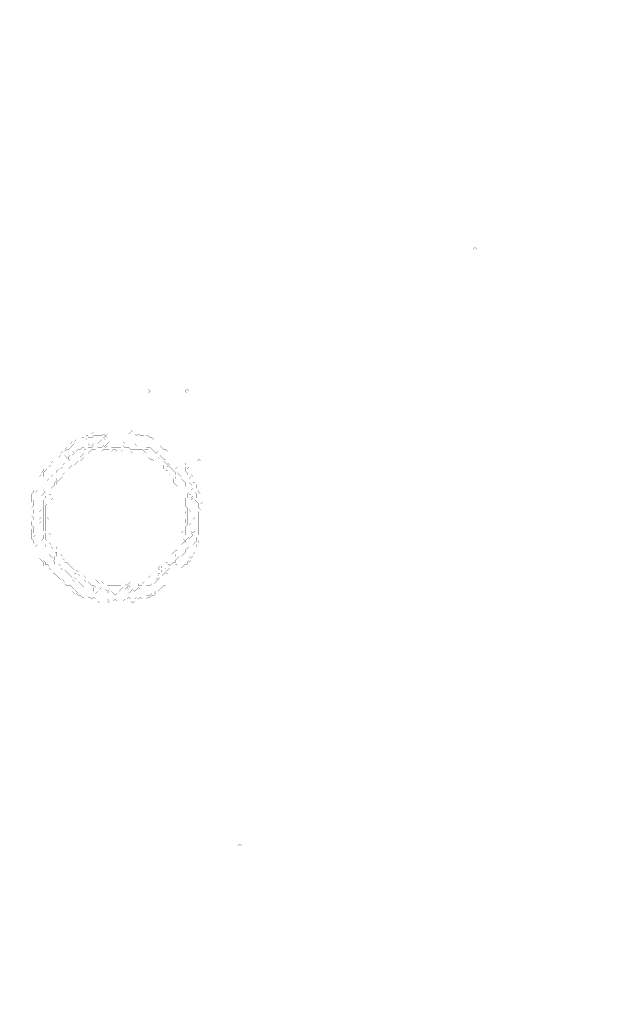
# Model space of a CAD drawing. Header units: metres. Extents: x 0 to 4968, y -4968 to 0.
# Drawn here: x 2003 to 4968, y -4968 to 0 of the extents above; entities that cross this region are included whole.
import ezdxf

# ---------------------------------------------------------------- set-up
doc = ezdxf.new("R2010")
doc.units = ezdxf.units.M
doc.layers.add('conductor', color=1, linetype='Continuous')
doc.layers.add('substrate', color=5, linetype='Continuous')

msp = doc.modelspace()

# ---------------------------------------------------------------- linework, layer by layer
at = {"layer": 'conductor', "const_width": 0.5}
for points in [[(2556.5, -2060.8), (2546.8, -2070.5), (2537.1, -2070.5), (2527.4, -2070.5), (2517.7, -2070.5), (2507.9, -2070.5), (2498.2, -2070.5), (2488.5, -2070.5), (2478.8, -2070.5), (2469.1, -2070.5), (2459.3, -2070.5), (2449.6, -2070.5), (2439.9, -2070.5), (2430.2, -2080.2), (2420.5, -2070.5), (2410.7, -2080.2), (2401, -2080.2), (2391.3, -2080.2), (2381.6, -2080.2), (2371.9, -2080.2), (2362.1, -2090), (2352.4, -2090), (2342.7, -2090), (2333, -2099.7), (2323.2, -2099.7), (2313.5, -2109.4), (2303.8, -2109.4), (2294.1, -2119.1), (2284.4, -2119.1), (2274.6, -2119.1), (2264.9, -2128.8), (2255.2, -2138.6), (2245.5, -2148.3), (2235.8, -2148.3), (2226, -2158), (2216.3, -2158), (2206.6, -2167.7), (2206.6, -2177.4), (2196.9, -2187.2), (2187.2, -2177.4), (2177.4, -2187.2), (2167.7, -2196.9), (2167.7, -2206.6), (2158, -2216.3), (2158, -2226), (2148.3, -2235.8), (2138.6, -2235.8), (2138.6, -2245.5), (2128.8, -2255.2), (2119.1, -2264.9), (2119.1, -2274.6), (2119.1, -2284.4), (2109.4, -2294.1), (2099.7, -2303.8), (2099.7, -2313.5), (2099.7, -2323.2), (2090, -2333), (2090, -2342.7), (2090, -2352.4), (2080.2, -2362.1), (2080.2, -2371.9), (2080.2, -2381.6), (2080.2, -2391.3), (2070.5, -2401), (2070.5, -2410.7), (2070.5, -2420.5), (2070.5, -2430.2), (2060.8, -2439.9), (2070.5, -2449.6), (2070.5, -2459.3), (2070.5, -2469.1), (2060.8, -2478.8), (2070.5, -2488.5), (2070.5, -2498.2), (2060.8, -2507.9), (2060.8, -2517.7), (2060.8, -2527.4), (2070.5, -2537.1), (2070.5, -2546.8), (2070.5, -2556.5), (2070.5, -2566.3), (2080.2, -2576), (2070.5, -2585.7), (2080.2, -2595.4), (2090, -2605.1), (2090, -2614.9), (2090, -2624.6), (2080.2, -2634.3), (2090, -2634.3), (2099.7, -2644), (2099.7, -2653.8), (2109.4, -2663.5), (2109.4, -2673.2), (2119.1, -2682.9), (2128.8, -2692.6), (2119.1, -2702.4), (2128.8, -2712.1), (2128.8, -2721.8), (2138.6, -2721.8), (2148.3, -2731.5), (2148.3, -2741.2), (2158, -2751), (2158, -2760.7), (2167.7, -2770.4), (2177.4, -2770.4), (2187.2, -2780.1), (2196.9, -2789.8), (2206.6, -2799.6), (2216.3, -2799.6), (2226, -2809.3), (2226, -2819), (2235.8, -2828.7), (2245.5, -2828.7), (2255.2, -2828.7), (2264.9, -2838.4), (2274.6, -2848.2), (2284.4, -2857.9), (2294.1, -2867.6), (2303.8, -2867.6), (2313.5, -2867.6), (2323.2, -2867.6), (2333, -2877.3), (2342.7, -2887), (2352.4, -2887), (2362.1, -2896.8), (2371.9, -2887), (2381.6, -2896.8), (2391.3, -2896.8), (2401, -2896.8), (2410.7, -2896.8), (2420.5, -2896.8), (2430.2, -2896.8), (2439.9, -2896.8), (2449.6, -2906.5), (2459.3, -2906.5), (2469.1, -2906.5), (2478.8, -2896.8), (2488.5, -2906.5), (2498.2, -2896.8), (2507.9, -2896.8), (2517.7, -2906.5), (2527.4, -2896.8), (2537.1, -2896.8), (2546.8, -2887), (2556.5, -2896.8), (2566.3, -2896.8), (2576, -2896.8), (2585.7, -2887), (2595.4, -2896.8), (2605.1, -2887), (2614.9, -2896.8), (2624.6, -2887), (2634.3, -2877.3), (2644, -2877.3), (2653.8, -2877.3), (2663.5, -2867.6), (2673.2, -2867.6), (2682.9, -2857.9), (2692.6, -2857.9), (2702.4, -2848.2), (2712.1, -2838.4), (2721.8, -2828.7), (2731.5, -2828.7), (2741.2, -2819), (2751, -2809.3), (2760.7, -2799.6), (2770.4, -2789.8), (2780.1, -2789.8), (2789.8, -2780.1), (2789.8, -2770.4), (2799.6, -2760.7), (2809.3, -2751), (2809.3, -2741.2), (2819, -2731.5), (2828.7, -2721.8), (2838.4, -2721.8), (2838.4, -2712.1), (2848.2, -2702.4), (2848.2, -2692.6), (2857.9, -2682.9), (2857.9, -2673.2), (2857.9, -2663.5), (2857.9, -2653.8), (2867.6, -2644), (2867.6, -2634.3), (2867.6, -2624.6), (2877.3, -2614.9), (2887, -2605.1), (2887, -2595.4), (2887, -2585.7), (2896.8, -2576), (2896.8, -2566.3), (2896.8, -2556.5), (2896.8, -2546.8), (2896.8, -2537.1), (2896.8, -2527.4), (2896.8, -2517.7), (2896.8, -2507.9), (2896.8, -2498.2), (2896.8, -2488.5), (2896.8, -2478.8), (2896.8, -2469.1), (2896.8, -2459.3), (2906.5, -2449.6), (2896.8, -2439.9), (2896.8, -2430.2), (2896.8, -2420.5), (2887, -2410.7), (2877.3, -2401), (2887, -2391.3), (2887, -2381.6), (2887, -2371.9), (2877.3, -2362.1), (2887, -2352.4), (2877.3, -2342.7), (2877.3, -2333), (2867.6, -2333), (2857.9, -2323.2), (2848.2, -2313.5), (2857.9, -2303.8), (2848.2, -2294.1), (2857.9, -2284.4), (2848.2, -2284.4), (2838.4, -2274.6), (2838.4, -2264.9), (2828.7, -2255.2), (2828.7, -2245.5), (2828.7, -2235.8), (2819, -2226), (2809.3, -2216.3), (2799.6, -2206.6), (2789.8, -2196.9), (2780.1, -2187.2), (2770.4, -2177.4), (2760.7, -2167.7), (2751, -2158), (2741.2, -2158), (2731.5, -2148.3), (2721.8, -2148.3), (2712.1, -2138.6), (2702.4, -2128.8), (2692.6, -2128.8), (2682.9, -2128.8), (2673.2, -2119.1), (2663.5, -2109.4), (2653.8, -2099.7), (2644, -2099.7), (2634.3, -2090), (2624.6, -2080.2), (2614.9, -2080.2), (2605.1, -2080.2), (2595.4, -2070.5), (2585.7, -2080.2), (2576, -2070.5), (2566.3, -2070.5)], [(2420.5, -2090), (2430.2, -2080.2), (2439.9, -2090), (2430.2, -2099.7)], [(2498.2, -2099.7), (2507.9, -2090), (2517.7, -2099.7), (2527.4, -2099.7), (2537.1, -2099.7), (2546.8, -2109.4), (2556.5, -2109.4), (2566.3, -2109.4), (2576, -2109.4), (2585.7, -2109.4), (2595.4, -2109.4), (2605.1, -2119.1), (2614.9, -2119.1), (2624.6, -2128.8), (2634.3, -2138.6), (2644, -2138.6), (2653.8, -2138.6), (2663.5, -2148.3), (2673.2, -2158), (2682.9, -2167.7), (2692.6, -2158), (2702.4, -2167.7), (2702.4, -2177.4), (2712.1, -2187.2), (2721.8, -2196.9), (2731.5, -2196.9), (2741.2, -2206.6), (2741.2, -2216.3), (2751, -2226), (2760.7, -2226), (2770.4, -2235.8), (2780.1, -2245.5), (2789.8, -2255.2), (2789.8, -2264.9), (2799.6, -2274.6), (2809.3, -2284.4), (2809.3, -2294.1), (2819, -2303.8), (2828.7, -2313.5), (2828.7, -2323.2), (2828.7, -2333), (2838.4, -2333), (2848.2, -2333), (2857.9, -2323.2), (2867.6, -2333), (2867.6, -2342.7), (2857.9, -2352.4), (2857.9, -2362.1), (2848.2, -2371.9), (2857.9, -2371.9), (2867.6, -2381.6), (2857.9, -2391.3), (2857.9, -2401), (2867.6, -2391.3), (2877.3, -2401), (2877.3, -2410.7), (2877.3, -2420.5), (2867.6, -2430.2), (2867.6, -2439.9), (2867.6, -2449.6), (2867.6, -2459.3), (2867.6, -2469.1), (2867.6, -2478.8), (2877.3, -2488.5), (2867.6, -2498.2), (2867.6, -2507.9), (2867.6, -2517.7), (2867.6, -2527.4), (2867.6, -2537.1), (2867.6, -2546.8), (2857.9, -2556.5), (2857.9, -2566.3), (2867.6, -2576), (2857.9, -2585.7), (2848.2, -2595.4), (2848.2, -2605.1), (2848.2, -2614.9), (2848.2, -2624.6), (2848.2, -2634.3), (2838.4, -2644), (2828.7, -2653.8), (2828.7, -2663.5), (2819, -2673.2), (2809.3, -2682.9), (2809.3, -2692.6), (2799.6, -2702.4), (2799.6, -2712.1), (2789.8, -2721.8), (2780.1, -2721.8), (2770.4, -2731.5), (2760.7, -2741.2), (2760.7, -2751), (2751, -2760.7), (2741.2, -2770.4), (2731.5, -2770.4), (2731.5, -2780.1), (2721.8, -2789.8), (2712.1, -2799.6), (2702.4, -2789.8), (2692.6, -2799.6), (2682.9, -2809.3), (2673.2, -2819), (2663.5, -2819), (2653.8, -2828.7), (2644, -2828.7), (2634.3, -2828.7), (2624.6, -2838.4), (2614.9, -2848.2), (2605.1, -2848.2), (2595.4, -2838.4), (2585.7, -2848.2), (2576, -2857.9), (2566.3, -2848.2), (2556.5, -2857.9), (2546.8, -2867.6), (2537.1, -2867.6), (2527.4, -2867.6), (2517.7, -2867.6), (2507.9, -2867.6), (2498.2, -2867.6), (2488.5, -2867.6), (2478.8, -2877.3), (2469.1, -2867.6), (2459.3, -2857.9), (2449.6, -2857.9), (2439.9, -2867.6), (2430.2, -2867.6), (2420.5, -2857.9), (2410.7, -2857.9), (2401, -2857.9), (2391.3, -2857.9), (2381.6, -2867.6), (2371.9, -2857.9), (2371.9, -2848.2), (2371.9, -2838.4), (2362.1, -2848.2), (2352.4, -2838.4), (2342.7, -2838.4), (2333, -2838.4), (2323.2, -2838.4), (2313.5, -2828.7), (2303.8, -2819), (2294.1, -2809.3), (2284.4, -2809.3), (2274.6, -2809.3), (2264.9, -2799.6), (2255.2, -2799.6), (2245.5, -2789.8), (2235.8, -2780.1), (2226, -2780.1), (2216.3, -2770.4), (2206.6, -2760.7), (2206.6, -2751), (2196.9, -2741.2), (2187.2, -2731.5), (2177.4, -2721.8), (2177.4, -2712.1), (2167.7, -2702.4), (2167.7, -2692.6), (2158, -2682.9), (2148.3, -2673.2), (2148.3, -2663.5), (2138.6, -2653.8), (2138.6, -2644), (2128.8, -2634.3), (2128.8, -2624.6), (2119.1, -2614.9), (2109.4, -2605.1), (2119.1, -2595.4), (2119.1, -2585.7), (2119.1, -2576), (2109.4, -2566.3), (2109.4, -2556.5), (2109.4, -2546.8), (2099.7, -2537.1), (2099.7, -2527.4), (2099.7, -2517.7), (2109.4, -2507.9), (2099.7, -2498.2), (2109.4, -2488.5), (2099.7, -2478.8), (2099.7, -2469.1), (2099.7, -2459.3), (2109.4, -2449.6), (2109.4, -2439.9), (2109.4, -2430.2), (2099.7, -2420.5), (2109.4, -2410.7), (2109.4, -2401), (2109.4, -2391.3), (2109.4, -2381.6), (2119.1, -2371.9), (2128.8, -2362.1), (2119.1, -2352.4), (2128.8, -2342.7), (2138.6, -2333), (2138.6, -2323.2), (2138.6, -2313.5), (2138.6, -2303.8), (2148.3, -2294.1), (2158, -2294.1), (2158, -2284.4), (2167.7, -2274.6), (2167.7, -2264.9), (2167.7, -2255.2), (2177.4, -2245.5), (2187.2, -2235.8), (2196.9, -2226), (2206.6, -2216.3), (2216.3, -2206.6), (2216.3, -2196.9), (2216.3, -2187.2), (2226, -2177.4), (2235.8, -2187.2), (2245.5, -2196.9), (2245.5, -2187.2), (2255.2, -2177.4), (2264.9, -2177.4), (2274.6, -2167.7), (2284.4, -2167.7), (2284.4, -2158), (2294.1, -2148.3), (2303.8, -2148.3), (2313.5, -2138.6), (2323.2, -2138.6), (2333, -2128.8), (2342.7, -2119.1), (2352.4, -2128.8), (2362.1, -2128.8), (2371.9, -2119.1), (2381.6, -2119.1), (2391.3, -2119.1), (2401, -2109.4), (2410.7, -2099.7), (2420.5, -2099.7), (2430.2, -2109.4), (2439.9, -2099.7), (2449.6, -2099.7), (2459.3, -2099.7), (2469.1, -2099.7), (2478.8, -2099.7), (2488.5, -2099.7)], [(2420.5, -2148.3), (2410.7, -2158), (2401, -2158), (2391.3, -2158), (2381.6, -2158), (2371.9, -2167.7), (2362.1, -2167.7), (2352.4, -2177.4), (2342.7, -2177.4), (2333, -2187.2), (2323.2, -2177.4), (2323.2, -2187.2), (2313.5, -2196.9), (2303.8, -2206.6), (2294.1, -2206.6), (2284.4, -2216.3), (2274.6, -2226), (2264.9, -2226), (2255.2, -2235.8), (2245.5, -2245.5), (2235.8, -2245.5), (2226, -2255.2), (2226, -2264.9), (2216.3, -2274.6), (2216.3, -2284.4), (2206.6, -2294.1), (2196.9, -2303.8), (2187.2, -2313.5), (2187.2, -2323.2), (2177.4, -2333), (2167.7, -2342.7), (2167.7, -2352.4), (2167.7, -2362.1), (2167.7, -2371.9), (2167.7, -2381.6), (2167.7, -2391.3), (2158, -2401), (2148.3, -2401), (2148.3, -2410.7), (2148.3, -2420.5), (2148.3, -2430.2), (2148.3, -2439.9), (2138.6, -2449.6), (2138.6, -2459.3), (2138.6, -2469.1), (2148.3, -2478.8), (2138.6, -2488.5), (2148.3, -2498.2), (2148.3, -2507.9), (2148.3, -2517.7), (2148.3, -2527.4), (2148.3, -2537.1), (2148.3, -2546.8), (2148.3, -2556.5), (2148.3, -2566.3), (2158, -2576), (2158, -2585.7), (2158, -2595.4), (2167.7, -2605.1), (2167.7, -2614.9), (2167.7, -2624.6), (2177.4, -2624.6), (2187.2, -2634.3), (2187.2, -2644), (2196.9, -2653.8), (2206.6, -2663.5), (2206.6, -2673.2), (2216.3, -2682.9), (2216.3, -2692.6), (2226, -2702.4), (2226, -2712.1), (2235.8, -2712.1), (2245.5, -2721.8), (2255.2, -2731.5), (2264.9, -2741.2), (2274.6, -2751), (2284.4, -2751), (2294.1, -2760.7), (2294.1, -2770.4), (2303.8, -2780.1), (2313.5, -2780.1), (2323.2, -2780.1), (2333, -2789.8), (2342.7, -2789.8), (2352.4, -2789.8), (2362.1, -2799.6), (2371.9, -2799.6), (2381.6, -2799.6), (2391.3, -2809.3), (2401, -2819), (2410.7, -2809.3), (2420.5, -2819), (2430.2, -2819), (2439.9, -2828.7), (2449.6, -2828.7), (2459.3, -2828.7), (2469.1, -2828.7), (2478.8, -2828.7), (2488.5, -2828.7), (2498.2, -2828.7), (2507.9, -2828.7), (2517.7, -2819), (2527.4, -2819), (2537.1, -2828.7), (2546.8, -2819), (2556.5, -2809.3), (2566.3, -2809.3), (2576, -2809.3), (2585.7, -2809.3), (2595.4, -2799.6), (2605.1, -2789.8), (2614.9, -2789.8), (2624.6, -2789.8), (2634.3, -2789.8), (2644, -2789.8), (2653.8, -2780.1), (2663.5, -2780.1), (2673.2, -2770.4), (2682.9, -2760.7), (2692.6, -2760.7), (2702.4, -2751), (2712.1, -2741.2), (2712.1, -2731.5), (2721.8, -2721.8), (2731.5, -2712.1), (2741.2, -2712.1), (2751, -2702.4), (2751, -2692.6), (2760.7, -2682.9), (2760.7, -2673.2), (2770.4, -2663.5), (2780.1, -2653.8), (2789.8, -2653.8), (2789.8, -2644), (2789.8, -2634.3), (2789.8, -2624.6), (2799.6, -2614.9), (2809.3, -2605.1), (2809.3, -2595.4), (2809.3, -2585.7), (2809.3, -2576), (2809.3, -2566.3), (2819, -2556.5), (2819, -2546.8), (2819, -2537.1), (2819, -2527.4), (2828.7, -2517.7), (2828.7, -2507.9), (2828.7, -2498.2), (2819, -2488.5), (2819, -2478.8), (2828.7, -2469.1), (2828.7, -2459.3), (2819, -2449.6), (2819, -2439.9), (2819, -2430.2), (2809.3, -2420.5), (2809.3, -2410.7), (2809.3, -2401), (2809.3, -2391.3), (2809.3, -2381.6), (2799.6, -2371.9), (2799.6, -2362.1), (2789.8, -2352.4), (2789.8, -2342.7), (2789.8, -2333), (2780.1, -2323.2), (2770.4, -2313.5), (2770.4, -2303.8), (2770.4, -2294.1), (2760.7, -2284.4), (2751, -2274.6), (2741.2, -2264.9), (2741.2, -2255.2), (2731.5, -2255.2), (2721.8, -2245.5), (2721.8, -2235.8), (2721.8, -2226), (2712.1, -2226), (2702.4, -2216.3), (2692.6, -2216.3), (2682.9, -2206.6), (2673.2, -2206.6), (2663.5, -2196.9), (2653.8, -2196.9), (2644, -2187.2), (2644, -2177.4), (2634.3, -2177.4), (2624.6, -2177.4), (2614.9, -2167.7), (2605.1, -2167.7), (2595.4, -2167.7), (2585.7, -2167.7), (2576, -2167.7), (2566.3, -2167.7), (2556.5, -2158), (2546.8, -2158), (2537.1, -2158), (2527.4, -2158), (2517.7, -2148.3), (2507.9, -2158), (2498.2, -2158), (2488.5, -2158), (2478.8, -2148.3), (2469.1, -2148.3), (2459.3, -2158), (2449.6, -2148.3), (2439.9, -2148.3), (2430.2, -2148.3)], [(2255.2, -2167.7), (2264.9, -2158), (2274.6, -2167.7), (2264.9, -2177.4)], [(2702.4, -2167.7), (2712.1, -2158), (2721.8, -2167.7), (2712.1, -2177.4)], [(2770.4, -2235.8), (2780.1, -2226), (2789.8, -2235.8), (2780.1, -2245.5)], [(2857.9, -2556.5), (2867.6, -2546.8), (2877.3, -2556.5), (2867.6, -2566.3)], [(2692.6, -2741.2), (2702.4, -2731.5), (2712.1, -2741.2), (2702.4, -2751)]]:
    msp.add_lwpolyline(points, close=True, dxfattribs=at)
at = {"layer": 'substrate', "const_width": 0.5}
msp.add_lwpolyline([(1992.7, -4967.3), (2002.5, -4967.3), (2012.2, -4967.3), (2021.9, -4967.3), (2031.6, -4967.3), (2041.3, -4967.3), (2051.1, -4967.3), (2060.8, -4967.3), (2070.5, -4967.3), (2080.2, -4967.3), (2090, -4967.3), (2099.7, -4967.3), (2109.4, -4967.3), (2119.1, -4967.3), (2128.8, -4967.3), (2138.6, -4967.3), (2148.3, -4967.3), (2158, -4967.3), (2167.7, -4967.3), (2177.4, -4967.3), (2187.2, -4967.3), (2196.9, -4967.3), (2206.6, -4967.3), (2216.3, -4967.3), (2226, -4967.3), (2235.8, -4967.3), (2245.5, -4967.3), (2255.2, -4967.3), (2264.9, -4967.3), (2274.6, -4967.3), (2284.4, -4967.3), (2294.1, -4967.3), (2303.8, -4967.3), (2313.5, -4967.3), (2323.2, -4967.3), (2333, -4967.3), (2342.7, -4967.3), (2352.4, -4967.3), (2362.1, -4967.3), (2371.9, -4967.3), (2381.6, -4967.3), (2391.3, -4967.3), (2401, -4967.3), (2410.7, -4967.3), (2420.5, -4967.3), (2430.2, -4967.3), (2439.9, -4967.3), (2449.6, -4967.3), (2459.3, -4967.3), (2469.1, -4967.3), (2478.8, -4967.3), (2488.5, -4967.3), (2498.2, -4967.3), (2507.9, -4967.3), (2517.7, -4967.3), (2527.4, -4967.3), (2537.1, -4967.3), (2546.8, -4967.3), (2556.5, -4967.3), (2566.3, -4967.3), (2576, -4967.3), (2585.7, -4967.3), (2595.4, -4967.3), (2605.1, -4967.3), (2614.9, -4967.3), (2624.6, -4967.3), (2634.3, -4967.3), (2644, -4967.3), (2653.8, -4967.3), (2663.5, -4967.3), (2673.2, -4967.3), (2682.9, -4967.3), (2692.6, -4967.3), (2702.4, -4967.3), (2712.1, -4967.3), (2721.8, -4967.3), (2731.5, -4967.3), (2741.2, -4967.3), (2751, -4967.3), (2760.7, -4967.3), (2770.4, -4967.3), (2780.1, -4967.3), (2789.8, -4967.3), (2799.6, -4967.3), (2809.3, -4967.3), (2819, -4967.3), (2828.7, -4967.3), (2838.4, -4967.3), (2848.2, -4967.3), (2857.9, -4967.3), (2867.6, -4967.3), (2877.3, -4967.3), (2887, -4967.3), (2896.8, -4967.3), (2906.5, -4967.3), (2916.2, -4967.3), (2925.9, -4967.3), (2935.7, -4967.3), (2945.4, -4967.3), (2955.1, -4967.3), (2964.8, -4967.3), (2974.5, -4967.3), (2984.3, -4967.3), (2994, -4967.3), (3003.7, -4967.3), (3013.4, -4967.3), (3023.1, -4967.3), (3032.9, -4967.3), (3042.6, -4967.3), (3052.3, -4967.3), (3062, -4967.3), (3071.7, -4967.3), (3081.5, -4967.3), (3091.2, -4967.3), (3100.9, -4967.3), (3110.6, -4967.3), (3120.3, -4967.3), (3130.1, -4967.3), (3139.8, -4967.3), (3149.5, -4967.3), (3159.2, -4967.3), (3168.9, -4967.3), (3178.7, -4967.3), (3188.4, -4967.3), (3198.1, -4967.3), (3207.8, -4967.3), (3217.6, -4967.3), (3227.3, -4967.3), (3237, -4967.3), (3246.7, -4967.3), (3256.4, -4967.3), (3266.2, -4967.3), (3275.9, -4967.3), (3285.6, -4967.3), (3295.3, -4967.3), (3305, -4967.3), (3314.8, -4967.3), (3324.5, -4967.3), (3334.2, -4967.3), (3343.9, -4967.3), (3353.6, -4967.3), (3363.4, -4967.3), (3373.1, -4967.3), (3382.8, -4967.3), (3392.5, -4967.3), (3402.2, -4967.3), (3412, -4967.3), (3421.7, -4967.3), (3431.4, -4967.3), (3441.1, -4967.3), (3450.8, -4967.3), (3460.6, -4967.3), (3470.3, -4967.3), (3480, -4967.3), (3489.7, -4967.3), (3499.5, -4967.3), (3509.2, -4967.3), (3518.9, -4967.3), (3528.6, -4967.3), (3538.3, -4967.3), (3548.1, -4967.3), (3557.8, -4967.3), (3567.5, -4967.3), (3577.2, -4967.3), (3586.9, -4967.3), (3596.7, -4967.3), (3606.4, -4967.3), (3616.1, -4967.3), (3625.8, -4967.3), (3635.5, -4967.3), (3645.3, -4967.3), (3655, -4967.3), (3664.7, -4967.3), (3674.4, -4967.3), (3684.1, -4967.3), (3693.9, -4967.3), (3703.6, -4967.3), (3713.3, -4967.3), (3723, -4967.3), (3732.8, -4967.3), (3742.5, -4967.3), (3752.2, -4967.3), (3761.9, -4967.3), (3771.6, -4967.3), (3781.4, -4967.3), (3791.1, -4967.3), (3800.8, -4967.3), (3810.5, -4967.3), (3820.2, -4967.3), (3830, -4967.3), (3839.7, -4967.3), (3849.4, -4967.3), (3859.1, -4967.3), (3868.8, -4967.3), (3878.6, -4967.3), (3888.3, -4967.3), (3898, -4967.3), (3907.7, -4967.3), (3917.4, -4967.3), (3927.2, -4967.3), (3936.9, -4967.3), (3946.6, -4967.3), (3956.3, -4967.3), (3966, -4967.3), (3975.8, -4967.3), (3985.5, -4967.3), (3995.2, -4967.3), (4004.9, -4967.3), (4014.7, -4967.3), (4024.4, -4967.3), (4034.1, -4967.3), (4043.8, -4967.3), (4053.5, -4967.3), (4063.3, -4967.3), (4073, -4967.3), (4082.7, -4967.3), (4092.4, -4967.3), (4102.1, -4967.3), (4111.9, -4967.3), (4121.6, -4967.3), (4131.3, -4967.3), (4141, -4967.3), (4150.7, -4967.3), (4160.5, -4967.3), (4170.2, -4967.3), (4179.9, -4967.3), (4189.6, -4967.3), (4199.3, -4967.3), (4209.1, -4967.3), (4218.8, -4967.3), (4228.5, -4967.3), (4238.2, -4967.3), (4247.9, -4967.3), (4257.7, -4967.3), (4267.4, -4967.3), (4277.1, -4967.3), (4286.8, -4967.3), (4296.6, -4967.3), (4306.3, -4967.3), (4316, -4967.3), (4325.7, -4967.3), (4335.4, -4967.3), (4345.2, -4967.3), (4354.9, -4967.3), (4364.6, -4967.3), (4374.3, -4967.3), (4384, -4967.3), (4393.8, -4967.3), (4403.5, -4967.3), (4413.2, -4967.3), (4422.9, -4967.3), (4432.6, -4967.3), (4442.4, -4967.3), (4452.1, -4967.3), (4461.8, -4967.3), (4471.5, -4967.3), (4481.2, -4967.3), (4491, -4967.3), (4500.7, -4967.3), (4510.4, -4967.3), (4520.1, -4967.3), (4529.8, -4967.3), (4539.6, -4967.3), (4549.3, -4967.3), (4559, -4967.3), (4568.7, -4967.3), (4578.5, -4967.3), (4588.2, -4967.3), (4597.9, -4967.3), (4607.6, -4967.3), (4617.3, -4967.3), (4627.1, -4967.3), (4636.8, -4967.3), (4646.5, -4967.3), (4656.2, -4967.3), (4665.9, -4967.3), (4675.7, -4967.3), (4685.4, -4967.3), (4695.1, -4967.3), (4704.8, -4967.3), (4714.5, -4967.3), (4724.3, -4967.3), (4734, -4967.3), (4743.7, -4967.3), (4753.4, -4967.3), (4763.1, -4967.3), (4772.9, -4967.3), (4782.6, -4967.3), (4792.3, -4967.3), (4802, -4967.3), (4811.7, -4967.3), (4821.5, -4967.3), (4831.2, -4967.3), (4840.9, -4967.3), (4850.6, -4967.3), (4860.4, -4967.3), (4870.1, -4967.3), (4879.8, -4967.3), (4889.5, -4967.3), (4899.2, -4967.3), (4909, -4967.3), (4918.7, -4967.3), (4928.4, -4967.3), (4938.1, -4967.3), (4947.8, -4967.3), (4957.6, -4967.3), (4967.3, -4967.3), (4967.3, -4957.6), (4967.3, -4947.8), (4967.3, -4938.1), (4967.3, -4928.4), (4967.3, -4918.7), (4967.3, -4909), (4967.3, -4899.2), (4967.3, -4889.5), (4967.3, -4879.8), (4967.3, -4870.1), (4967.3, -4860.4), (4967.3, -4850.6), (4967.3, -4840.9), (4967.3, -4831.2), (4967.3, -4821.5), (4967.3, -4811.7), (4967.3, -4802), (4967.3, -4792.3), (4967.3, -4782.6), (4967.3, -4772.9), (4967.3, -4763.1), (4967.3, -4753.4), (4967.3, -4743.7), (4967.3, -4734), (4967.3, -4724.3), (4967.3, -4714.5), (4967.3, -4704.8), (4967.3, -4695.1), (4967.3, -4685.4), (4967.3, -4675.7), (4967.3, -4665.9), (4967.3, -4656.2), (4967.3, -4646.5), (4967.3, -4636.8), (4967.3, -4627.1), (4967.3, -4617.3), (4967.3, -4607.6), (4967.3, -4597.9), (4967.3, -4588.2), (4967.3, -4578.5), (4967.3, -4568.7), (4967.3, -4559), (4967.3, -4549.3), (4967.3, -4539.6), (4967.3, -4529.8), (4967.3, -4520.1), (4967.3, -4510.4), (4967.3, -4500.7), (4967.3, -4491), (4967.3, -4481.2), (4967.3, -4471.5), (4967.3, -4461.8), (4967.3, -4452.1), (4967.3, -4442.4), (4967.3, -4432.6), (4967.3, -4422.9), (4967.3, -4413.2), (4967.3, -4403.5), (4967.3, -4393.8), (4967.3, -4384), (4967.3, -4374.3), (4967.3, -4364.6), (4967.3, -4354.9), (4967.3, -4345.2), (4967.3, -4335.4), (4967.3, -4325.7), (4967.3, -4316), (4967.3, -4306.3), (4967.3, -4296.6), (4967.3, -4286.8), (4967.3, -4277.1), (4967.3, -4267.4), (4967.3, -4257.7), (4967.3, -4247.9), (4967.3, -4238.2), (4967.3, -4228.5), (4967.3, -4218.8), (4967.3, -4209.1), (4967.3, -4199.3), (4967.3, -4189.6), (4967.3, -4179.9), (4967.3, -4170.2), (4967.3, -4160.5), (4967.3, -4150.7), (4967.3, -4141), (4967.3, -4131.3), (4967.3, -4121.6), (4967.3, -4111.9), (4967.3, -4102.1), (4967.3, -4092.4), (4967.3, -4082.7), (4967.3, -4073), (4967.3, -4063.3), (4967.3, -4053.5), (4967.3, -4043.8), (4967.3, -4034.1), (4967.3, -4024.4), (4967.3, -4014.7), (4967.3, -4004.9), (4967.3, -3995.2), (4967.3, -3985.5), (4967.3, -3975.8), (4967.3, -3966), (4967.3, -3956.3), (4967.3, -3946.6), (4967.3, -3936.9), (4967.3, -3927.2), (4967.3, -3917.4), (4967.3, -3907.7), (4967.3, -3898), (4967.3, -3888.3), (4967.3, -3878.6), (4967.3, -3868.8), (4967.3, -3859.1), (4967.3, -3849.4), (4967.3, -3839.7), (4967.3, -3830), (4967.3, -3820.2), (4967.3, -3810.5), (4967.3, -3800.8), (4967.3, -3791.1), (4967.3, -3781.4), (4967.3, -3771.6), (4967.3, -3761.9), (4967.3, -3752.2), (4967.3, -3742.5), (4967.3, -3732.8), (4967.3, -3723), (4967.3, -3713.3), (4967.3, -3703.6), (4967.3, -3693.9), (4967.3, -3684.1), (4967.3, -3674.4), (4967.3, -3664.7), (4967.3, -3655), (4967.3, -3645.3), (4967.3, -3635.5), (4967.3, -3625.8), (4967.3, -3616.1), (4967.3, -3606.4), (4967.3, -3596.7), (4967.3, -3586.9), (4967.3, -3577.2), (4967.3, -3567.5), (4967.3, -3557.8), (4967.3, -3548.1), (4967.3, -3538.3), (4967.3, -3528.6), (4967.3, -3518.9), (4967.3, -3509.2), (4967.3, -3499.5), (4967.3, -3489.7), (4967.3, -3480), (4967.3, -3470.3), (4967.3, -3460.6), (4967.3, -3450.8), (4967.3, -3441.1), (4967.3, -3431.4), (4967.3, -3421.7), (4967.3, -3412), (4967.3, -3402.2), (4967.3, -3392.5), (4967.3, -3382.8), (4967.3, -3373.1), (4967.3, -3363.4), (4967.3, -3353.6), (4967.3, -3343.9), (4967.3, -3334.2), (4967.3, -3324.5), (4967.3, -3314.8), (4967.3, -3305), (4967.3, -3295.3), (4967.3, -3285.6), (4967.3, -3275.9), (4967.3, -3266.2), (4967.3, -3256.4), (4967.3, -3246.7), (4967.3, -3237), (4967.3, -3227.3), (4967.3, -3217.6), (4967.3, -3207.8), (4967.3, -3198.1), (4967.3, -3188.4), (4967.3, -3178.7), (4967.3, -3168.9), (4967.3, -3159.2), (4967.3, -3149.5), (4967.3, -3139.8), (4967.3, -3130.1), (4967.3, -3120.3), (4967.3, -3110.6), (4967.3, -3100.9), (4967.3, -3091.2), (4967.3, -3081.5), (4967.3, -3071.7), (4967.3, -3062), (4967.3, -3052.3), (4967.3, -3042.6), (4967.3, -3032.9), (4967.3, -3023.1), (4967.3, -3013.4), (4967.3, -3003.7), (4967.3, -2994), (4967.3, -2984.3), (4967.3, -2974.5), (4967.3, -2964.8), (4967.3, -2955.1), (4967.3, -2945.4), (4967.3, -2935.7), (4967.3, -2925.9), (4967.3, -2916.2), (4967.3, -2906.5), (4967.3, -2896.8), (4967.3, -2887), (4967.3, -2877.3), (4967.3, -2867.6), (4967.3, -2857.9), (4967.3, -2848.2), (4967.3, -2838.4), (4967.3, -2828.7), (4967.3, -2819), (4967.3, -2809.3), (4967.3, -2799.6), (4967.3, -2789.8), (4967.3, -2780.1), (4967.3, -2770.4), (4967.3, -2760.7), (4967.3, -2751), (4967.3, -2741.2), (4967.3, -2731.5), (4967.3, -2721.8), (4967.3, -2712.1), (4967.3, -2702.4), (4967.3, -2692.6), (4967.3, -2682.9), (4967.3, -2673.2), (4967.3, -2663.5), (4967.3, -2653.8), (4967.3, -2644), (4967.3, -2634.3), (4967.3, -2624.6), (4967.3, -2614.9), (4967.3, -2605.1), (4967.3, -2595.4), (4967.3, -2585.7), (4967.3, -2576), (4967.3, -2566.3), (4967.3, -2556.5), (4967.3, -2546.8), (4967.3, -2537.1), (4967.3, -2527.4), (4967.3, -2517.7), (4967.3, -2507.9), (4967.3, -2498.2), (4967.3, -2488.5), (4967.3, -2478.8), (4967.3, -2469.1), (4967.3, -2459.3), (4967.3, -2449.6), (4967.3, -2439.9), (4967.3, -2430.2), (4967.3, -2420.5), (4967.3, -2410.7), (4967.3, -2401), (4967.3, -2391.3), (4967.3, -2381.6), (4967.3, -2371.9), (4967.3, -2362.1), (4967.3, -2352.4), (4967.3, -2342.7), (4967.3, -2333), (4967.3, -2323.2), (4967.3, -2313.5), (4967.3, -2303.8), (4967.3, -2294.1), (4967.3, -2284.4), (4967.3, -2274.6), (4967.3, -2264.9), (4967.3, -2255.2), (4967.3, -2245.5), (4967.3, -2235.8), (4967.3, -2226), (4967.3, -2216.3), (4967.3, -2206.6), (4967.3, -2196.9), (4967.3, -2187.2), (4967.3, -2177.4), (4967.3, -2167.7), (4967.3, -2158), (4967.3, -2148.3), (4967.3, -2138.6), (4967.3, -2128.8), (4967.3, -2119.1), (4967.3, -2109.4), (4967.3, -2099.7), (4967.3, -2090), (4967.3, -2080.2), (4967.3, -2070.5), (4967.3, -2060.8), (4967.3, -2051.1), (4967.3, -2041.3), (4967.3, -2031.6), (4967.3, -2021.9), (4967.3, -2012.2), (4967.3, -2002.5), (4967.3, -1992.7), (4967.3, -1983), (4967.3, -1973.3), (4967.3, -1963.6), (4967.3, -1953.9), (4967.3, -1944.1), (4967.3, -1934.4), (4967.3, -1924.7), (4967.3, -1915), (4967.3, -1905.3), (4967.3, -1895.5), (4967.3, -1885.8), (4967.3, -1876.1), (4967.3, -1866.4), (4967.3, -1856.7), (4967.3, -1846.9), (4967.3, -1837.2), (4967.3, -1827.5), (4967.3, -1817.8), (4967.3, -1808.1), (4967.3, -1798.3), (4967.3, -1788.6), (4967.3, -1778.9), (4967.3, -1769.2), (4967.3, -1759.4), (4967.3, -1749.7), (4967.3, -1740), (4967.3, -1730.3), (4967.3, -1720.6), (4967.3, -1710.8), (4967.3, -1701.1), (4967.3, -1691.4), (4967.3, -1681.7), (4967.3, -1672), (4967.3, -1662.2), (4967.3, -1652.5), (4967.3, -1642.8), (4967.3, -1633.1), (4967.3, -1623.4), (4967.3, -1613.6), (4967.3, -1603.9), (4967.3, -1594.2), (4967.3, -1584.5), (4967.3, -1574.8), (4967.3, -1565), (4967.3, -1555.3), (4967.3, -1545.6), (4967.3, -1535.9), (4967.3, -1526.2), (4967.3, -1516.4), (4967.3, -1506.7), (4967.3, -1497), (4967.3, -1487.3), (4967.3, -1477.5), (4967.3, -1467.8), (4967.3, -1458.1), (4967.3, -1448.4), (4967.3, -1438.7), (4967.3, -1428.9), (4967.3, -1419.2), (4967.3, -1409.5), (4967.3, -1399.8), (4967.3, -1390.1), (4967.3, -1380.3), (4967.3, -1370.6), (4967.3, -1360.9), (4967.3, -1351.2), (4967.3, -1341.5), (4967.3, -1331.7), (4967.3, -1322), (4967.3, -1312.3), (4967.3, -1302.6), (4967.3, -1292.9), (4967.3, -1283.1), (4967.3, -1273.4), (4967.3, -1263.7), (4967.3, -1254), (4967.3, -1244.2), (4967.3, -1234.5), (4967.3, -1224.8), (4967.3, -1215.1), (4967.3, -1205.4), (4967.3, -1195.6), (4967.3, -1185.9), (4967.3, -1176.2), (4967.3, -1166.5), (4967.3, -1156.8), (4967.3, -1147), (4967.3, -1137.3), (4967.3, -1127.6), (4967.3, -1117.9), (4967.3, -1108.2), (4967.3, -1098.4), (4967.3, -1088.7), (4967.3, -1079), (4967.3, -1069.3), (4967.3, -1059.6), (4967.3, -1049.8), (4967.3, -1040.1), (4967.3, -1030.4), (4967.3, -1020.7), (4967.3, -1011), (4967.3, -1001.2), (4967.3, -991.5), (4967.3, -981.8), (4967.3, -972.1), (4967.3, -962.3), (4967.3, -952.6), (4967.3, -942.9), (4967.3, -933.2), (4967.3, -923.5), (4967.3, -913.7), (4967.3, -904), (4967.3, -894.3), (4967.3, -884.6), (4967.3, -874.9), (4967.3, -865.1), (4967.3, -855.4), (4967.3, -845.7), (4967.3, -836), (4967.3, -826.3), (4967.3, -816.5), (4967.3, -806.8), (4967.3, -797.1), (4967.3, -787.4), (4967.3, -777.7), (4967.3, -767.9), (4967.3, -758.2), (4967.3, -748.5), (4967.3, -738.8), (4967.3, -729.1), (4967.3, -719.3), (4967.3, -709.6), (4967.3, -699.9), (4967.3, -690.2), (4967.3, -680.4), (4967.3, -670.7), (4967.3, -661), (4967.3, -651.3), (4967.3, -641.6), (4967.3, -631.8), (4967.3, -622.1), (4967.3, -612.4), (4967.3, -602.7), (4967.3, -593), (4967.3, -583.2), (4967.3, -573.5), (4967.3, -563.8), (4967.3, -554.1), (4967.3, -544.4), (4967.3, -534.6), (4967.3, -524.9), (4967.3, -515.2), (4967.3, -505.5), (4967.3, -495.8), (4967.3, -486), (4967.3, -476.3), (4967.3, -466.6), (4967.3, -456.9), (4967.3, -447.2), (4967.3, -437.4), (4967.3, -427.7), (4967.3, -418), (4967.3, -408.3), (4967.3, -398.5), (4967.3, -388.8), (4967.3, -379.1), (4967.3, -369.4), (4967.3, -359.7), (4967.3, -349.9), (4967.3, -340.2), (4967.3, -330.5), (4967.3, -320.8), (4967.3, -311.1), (4967.3, -301.3), (4967.3, -291.6), (4967.3, -281.9), (4967.3, -272.2), (4967.3, -262.5), (4967.3, -252.7), (4967.3, -243), (4967.3, -233.3), (4967.3, -223.6), (4967.3, -213.9), (4967.3, -204.1), (4967.3, -194.4), (4967.3, -184.7), (4967.3, -175), (4967.3, -165.3), (4967.3, -155.5), (4967.3, -145.8), (4967.3, -136.1), (4967.3, -126.4), (4967.3, -116.6), (4967.3, -106.9), (4967.3, -97.2), (4967.3, -87.5), (4967.3, -77.8), (4967.3, -68), (4967.3, -58.3), (4967.3, -48.6), (4967.3, -38.9), (4967.3, -29.2), (4967.3, -19.4), (4967.3, -9.7), (4967.3, 0), (4957.6, 0), (4947.8, 0), (4938.1, 0), (4928.4, 0), (4918.7, 0), (4909, 0), (4899.2, 0), (4889.5, 0), (4879.8, 0), (4870.1, 0), (4860.4, 0), (4850.6, 0), (4840.9, 0), (4831.2, 0), (4821.5, 0), (4811.7, 0), (4802, 0), (4792.3, 0), (4782.6, 0), (4772.9, 0), (4763.1, 0), (4753.4, 0), (4743.7, 0), (4734, 0), (4724.3, 0), (4714.5, 0), (4704.8, 0), (4695.1, 0), (4685.4, 0), (4675.7, 0), (4665.9, 0), (4656.2, 0), (4646.5, 0), (4636.8, 0), (4627.1, 0), (4617.3, 0), (4607.6, 0), (4597.9, 0), (4588.2, 0), (4578.5, 0), (4568.7, 0), (4559, 0), (4549.3, 0), (4539.6, 0), (4529.8, 0), (4520.1, 0), (4510.4, 0), (4500.7, 0), (4491, 0), (4481.2, 0), (4471.5, 0), (4461.8, 0), (4452.1, 0), (4442.4, 0), (4432.6, 0), (4422.9, 0), (4413.2, 0), (4403.5, 0), (4393.8, 0), (4384, 0), (4374.3, 0), (4364.6, 0), (4354.9, 0), (4345.2, 0), (4335.4, 0), (4325.7, 0), (4316, 0), (4306.3, 0), (4296.6, 0), (4286.8, 0), (4277.1, 0), (4267.4, 0), (4257.7, 0), (4247.9, 0), (4238.2, 0), (4228.5, 0), (4218.8, 0), (4209.1, 0), (4199.3, 0), (4189.6, 0), (4179.9, 0), (4170.2, 0), (4160.5, 0), (4150.7, 0), (4141, 0), (4131.3, 0), (4121.6, 0), (4111.9, 0), (4102.1, 0), (4092.4, 0), (4082.7, 0), (4073, 0), (4063.3, 0), (4053.5, 0), (4043.8, 0), (4034.1, 0), (4024.4, 0), (4014.7, 0), (4004.9, 0), (3995.2, 0), (3985.5, 0), (3975.8, 0), (3966, 0), (3956.3, 0), (3946.6, 0), (3936.9, 0), (3927.2, 0), (3917.4, 0), (3907.7, 0), (3898, 0), (3888.3, 0), (3878.6, 0), (3868.8, 0), (3859.1, 0), (3849.4, 0), (3839.7, 0), (3830, 0), (3820.2, 0), (3810.5, 0), (3800.8, 0), (3791.1, 0), (3781.4, 0), (3771.6, 0), (3761.9, 0), (3752.2, 0), (3742.5, 0), (3732.8, 0), (3723, 0), (3713.3, 0), (3703.6, 0), (3693.9, 0), (3684.1, 0), (3674.4, 0), (3664.7, 0), (3655, 0), (3645.3, 0), (3635.5, 0), (3625.8, 0), (3616.1, 0), (3606.4, 0), (3596.7, 0), (3586.9, 0), (3577.2, 0), (3567.5, 0), (3557.8, 0), (3548.1, 0), (3538.3, 0), (3528.6, 0), (3518.9, 0), (3509.2, 0), (3499.5, 0), (3489.7, 0), (3480, 0), (3470.3, 0), (3460.6, 0), (3450.8, 0), (3441.1, 0), (3431.4, 0), (3421.7, 0), (3412, 0), (3402.2, 0), (3392.5, 0), (3382.8, 0), (3373.1, 0), (3363.4, 0), (3353.6, 0), (3343.9, 0), (3334.2, 0), (3324.5, 0), (3314.8, 0), (3305, 0), (3295.3, 0), (3285.6, 0), (3275.9, 0), (3266.2, 0), (3256.4, 0), (3246.7, 0), (3237, 0), (3227.3, 0), (3217.6, 0), (3207.8, 0), (3198.1, 0), (3188.4, 0), (3178.7, 0), (3168.9, 0), (3159.2, 0), (3149.5, 0), (3139.8, 0), (3130.1, 0), (3120.3, 0), (3110.6, 0), (3100.9, 0), (3091.2, 0), (3081.5, 0), (3071.7, 0), (3062, 0), (3052.3, 0), (3042.6, 0), (3032.9, 0), (3023.1, 0), (3013.4, 0), (3003.7, 0), (2994, 0), (2984.3, 0), (2974.5, 0), (2964.8, 0), (2955.1, 0), (2945.4, 0), (2935.7, 0), (2925.9, 0), (2916.2, 0), (2906.5, 0), (2896.8, 0), (2887, 0), (2877.3, 0), (2867.6, 0), (2857.9, 0), (2848.2, 0), (2838.4, 0), (2828.7, 0), (2819, 0), (2809.3, 0), (2799.6, 0), (2789.8, 0), (2780.1, 0), (2770.4, 0), (2760.7, 0), (2751, 0), (2741.2, 0), (2731.5, 0), (2721.8, 0), (2712.1, 0), (2702.4, 0), (2692.6, 0), (2682.9, 0), (2673.2, 0), (2663.5, 0), (2653.8, 0), (2644, 0), (2634.3, 0), (2624.6, 0), (2614.9, 0), (2605.1, 0), (2595.4, 0), (2585.7, 0), (2576, 0), (2566.3, 0), (2556.5, 0), (2546.8, 0), (2537.1, 0), (2527.4, 0), (2517.7, 0), (2507.9, 0), (2498.2, 0), (2488.5, 0), (2478.8, 0), (2469.1, 0), (2459.3, 0), (2449.6, 0), (2439.9, 0), (2430.2, 0), (2420.5, 0), (2410.7, 0), (2401, 0), (2391.3, 0), (2381.6, 0), (2371.9, 0), (2362.1, 0), (2352.4, 0), (2342.7, 0), (2333, 0), (2323.2, 0), (2313.5, 0), (2303.8, 0), (2294.1, 0), (2284.4, 0), (2274.6, 0), (2264.9, 0), (2255.2, 0), (2245.5, 0), (2235.8, 0), (2226, 0), (2216.3, 0), (2206.6, 0), (2196.9, 0), (2187.2, 0), (2177.4, 0), (2167.7, 0), (2158, 0), (2148.3, 0), (2138.6, 0), (2128.8, 0), (2119.1, 0), (2109.4, 0), (2099.7, 0), (2090, 0), (2080.2, 0), (2070.5, 0), (2060.8, 0), (2051.1, 0), (2041.3, 0), (2031.6, 0), (2021.9, 0), (2012.2, 0), (2002.5, 0), (1992.7, 0)], dxfattribs=at)
for points in [[(4267.4, -1147), (4277.1, -1137.3), (4286.8, -1147), (4277.1, -1156.8)], [(2634.3, -1856.7), (2644, -1846.9), (2653.8, -1856.7), (2644, -1866.4)], [(2828.7, -1856.7), (2838.4, -1846.9), (2848.2, -1856.7), (2838.4, -1866.4)], [(2410.7, -2060.8), (2420.5, -2051.1), (2430.2, -2051.1), (2439.9, -2051.1), (2449.6, -2051.1), (2459.3, -2051.1), (2469.1, -2051.1), (2478.8, -2060.8), (2488.5, -2051.1), (2498.2, -2060.8), (2507.9, -2060.8), (2517.7, -2060.8), (2527.4, -2051.1), (2537.1, -2051.1), (2546.8, -2051.1), (2556.5, -2051.1), (2566.3, -2060.8), (2576, -2060.8), (2585.7, -2060.8), (2595.4, -2060.8), (2605.1, -2060.8), (2614.9, -2070.5), (2624.6, -2070.5), (2634.3, -2080.2), (2644, -2080.2), (2653.8, -2090), (2663.5, -2090), (2673.2, -2099.7), (2673.2, -2109.4), (2682.9, -2109.4), (2692.6, -2109.4), (2702.4, -2109.4), (2712.1, -2119.1), (2721.8, -2128.8), (2731.5, -2128.8), (2741.2, -2138.6), (2751, -2148.3), (2760.7, -2158), (2770.4, -2167.7), (2780.1, -2167.7), (2789.8, -2177.4), (2799.6, -2187.2), (2809.3, -2196.9), (2819, -2206.6), (2828.7, -2216.3), (2828.7, -2226), (2838.4, -2226), (2848.2, -2235.8), (2838.4, -2245.5), (2848.2, -2255.2), (2857.9, -2264.9), (2857.9, -2274.6), (2867.6, -2284.4), (2867.6, -2294.1), (2867.6, -2303.8), (2867.6, -2313.5), (2877.3, -2313.5), (2887, -2323.2), (2887, -2333), (2887, -2342.7), (2896.8, -2352.4), (2896.8, -2362.1), (2906.5, -2371.9), (2906.5, -2381.6), (2896.8, -2391.3), (2906.5, -2401), (2916.2, -2410.7), (2906.5, -2420.5), (2916.2, -2430.2), (2916.2, -2439.9), (2916.2, -2449.6), (2916.2, -2459.3), (2916.2, -2469.1), (2916.2, -2478.8), (2916.2, -2488.5), (2916.2, -2498.2), (2916.2, -2507.9), (2916.2, -2517.7), (2916.2, -2527.4), (2916.2, -2537.1), (2916.2, -2546.8), (2906.5, -2556.5), (2906.5, -2566.3), (2906.5, -2576), (2906.5, -2585.7), (2906.5, -2595.4), (2896.8, -2605.1), (2896.8, -2614.9), (2887, -2624.6), (2887, -2634.3), (2877.3, -2644), (2877.3, -2653.8), (2877.3, -2663.5), (2867.6, -2673.2), (2867.6, -2682.9), (2857.9, -2692.6), (2857.9, -2702.4), (2848.2, -2712.1), (2848.2, -2721.8), (2838.4, -2731.5), (2828.7, -2741.2), (2819, -2751), (2819, -2760.7), (2809.3, -2770.4), (2799.6, -2780.1), (2789.8, -2789.8), (2789.8, -2799.6), (2780.1, -2809.3), (2770.4, -2809.3), (2760.7, -2819), (2751, -2819), (2741.2, -2828.7), (2741.2, -2838.4), (2731.5, -2848.2), (2721.8, -2848.2), (2712.1, -2848.2), (2702.4, -2857.9), (2692.6, -2867.6), (2682.9, -2867.6), (2673.2, -2877.3), (2663.5, -2877.3), (2653.8, -2887), (2644, -2887), (2634.3, -2896.8), (2624.6, -2896.8), (2614.9, -2906.5), (2605.1, -2906.5), (2595.4, -2906.5), (2585.7, -2906.5), (2576, -2906.5), (2566.3, -2916.2), (2556.5, -2906.5), (2546.8, -2916.2), (2537.1, -2906.5), (2527.4, -2916.2), (2517.7, -2916.2), (2507.9, -2916.2), (2498.2, -2916.2), (2488.5, -2916.2), (2478.8, -2925.9), (2469.1, -2916.2), (2459.3, -2916.2), (2449.6, -2916.2), (2439.9, -2906.5), (2430.2, -2906.5), (2420.5, -2906.5), (2410.7, -2916.2), (2401, -2916.2), (2391.3, -2906.5), (2381.6, -2906.5), (2371.9, -2906.5), (2362.1, -2906.5), (2352.4, -2896.8), (2342.7, -2896.8), (2333, -2896.8), (2323.2, -2887), (2313.5, -2887), (2303.8, -2877.3), (2294.1, -2877.3), (2284.4, -2867.6), (2274.6, -2867.6), (2264.9, -2857.9), (2264.9, -2848.2), (2255.2, -2848.2), (2245.5, -2848.2), (2235.8, -2848.2), (2226, -2838.4), (2226, -2828.7), (2216.3, -2819), (2206.6, -2809.3), (2196.9, -2809.3), (2187.2, -2799.6), (2177.4, -2799.6), (2167.7, -2789.8), (2167.7, -2780.1), (2158, -2770.4), (2148.3, -2760.7), (2138.6, -2751), (2138.6, -2741.2), (2138.6, -2731.5), (2128.8, -2741.2), (2119.1, -2731.5), (2119.1, -2721.8), (2119.1, -2712.1), (2109.4, -2702.4), (2099.7, -2692.6), (2099.7, -2682.9), (2099.7, -2673.2), (2090, -2663.5), (2090, -2653.8), (2080.2, -2644), (2070.5, -2634.3), (2080.2, -2624.6), (2070.5, -2614.9), (2070.5, -2605.1), (2060.8, -2595.4), (2060.8, -2585.7), (2060.8, -2576), (2060.8, -2566.3), (2060.8, -2556.5), (2060.8, -2546.8), (2051.1, -2537.1), (2051.1, -2527.4), (2051.1, -2517.7), (2051.1, -2507.9), (2051.1, -2498.2), (2051.1, -2488.5), (2051.1, -2478.8), (2051.1, -2469.1), (2051.1, -2459.3), (2051.1, -2449.6), (2051.1, -2439.9), (2051.1, -2430.2), (2051.1, -2420.5), (2060.8, -2410.7), (2060.8, -2401), (2060.8, -2391.3), (2060.8, -2381.6), (2060.8, -2371.9), (2070.5, -2362.1), (2070.5, -2352.4), (2080.2, -2342.7), (2080.2, -2333), (2080.2, -2323.2), (2090, -2313.5), (2090, -2303.8), (2099.7, -2294.1), (2099.7, -2284.4), (2109.4, -2274.6), (2109.4, -2264.9), (2119.1, -2255.2), (2119.1, -2245.5), (2128.8, -2235.8), (2138.6, -2226), (2148.3, -2216.3), (2148.3, -2206.6), (2158, -2196.9), (2167.7, -2187.2), (2167.7, -2177.4), (2177.4, -2167.7), (2187.2, -2167.7), (2196.9, -2167.7), (2206.6, -2158), (2206.6, -2148.3), (2216.3, -2138.6), (2226, -2148.3), (2235.8, -2138.6), (2235.8, -2128.8), (2245.5, -2119.1), (2255.2, -2128.8), (2255.2, -2119.1), (2264.9, -2109.4), (2274.6, -2109.4), (2284.4, -2099.7), (2294.1, -2099.7), (2303.8, -2099.7), (2313.5, -2090), (2323.2, -2090), (2333, -2080.2), (2342.7, -2080.2), (2352.4, -2070.5), (2362.1, -2070.5), (2371.9, -2060.8), (2381.6, -2060.8), (2391.3, -2060.8), (2401, -2060.8)], [(2449.6, -2109.4), (2439.9, -2119.1), (2430.2, -2128.8), (2420.5, -2128.8), (2410.7, -2128.8), (2401, -2128.8), (2391.3, -2128.8), (2381.6, -2128.8), (2371.9, -2128.8), (2362.1, -2138.6), (2352.4, -2138.6), (2342.7, -2138.6), (2333, -2148.3), (2323.2, -2148.3), (2313.5, -2158), (2303.8, -2167.7), (2294.1, -2167.7), (2284.4, -2177.4), (2274.6, -2177.4), (2274.6, -2187.2), (2264.9, -2196.9), (2255.2, -2187.2), (2255.2, -2196.9), (2245.5, -2206.6), (2235.8, -2206.6), (2226, -2206.6), (2226, -2216.3), (2216.3, -2226), (2216.3, -2235.8), (2206.6, -2245.5), (2196.9, -2245.5), (2187.2, -2255.2), (2187.2, -2264.9), (2177.4, -2274.6), (2167.7, -2284.4), (2167.7, -2294.1), (2158, -2303.8), (2158, -2313.5), (2158, -2323.2), (2148.3, -2333), (2138.6, -2342.7), (2138.6, -2352.4), (2138.6, -2362.1), (2138.6, -2371.9), (2128.8, -2381.6), (2128.8, -2391.3), (2119.1, -2401), (2119.1, -2410.7), (2119.1, -2420.5), (2119.1, -2430.2), (2119.1, -2439.9), (2119.1, -2449.6), (2119.1, -2459.3), (2119.1, -2469.1), (2119.1, -2478.8), (2119.1, -2488.5), (2119.1, -2498.2), (2119.1, -2507.9), (2119.1, -2517.7), (2119.1, -2527.4), (2119.1, -2537.1), (2119.1, -2546.8), (2119.1, -2556.5), (2128.8, -2566.3), (2128.8, -2576), (2128.8, -2585.7), (2128.8, -2595.4), (2138.6, -2605.1), (2138.6, -2614.9), (2138.6, -2624.6), (2148.3, -2634.3), (2158, -2644), (2158, -2653.8), (2158, -2663.5), (2167.7, -2673.2), (2177.4, -2682.9), (2177.4, -2692.6), (2177.4, -2702.4), (2187.2, -2702.4), (2196.9, -2712.1), (2196.9, -2721.8), (2206.6, -2731.5), (2206.6, -2741.2), (2216.3, -2751), (2226, -2751), (2235.8, -2760.7), (2245.5, -2770.4), (2255.2, -2780.1), (2264.9, -2789.8), (2274.6, -2789.8), (2284.4, -2799.6), (2294.1, -2799.6), (2303.8, -2809.3), (2313.5, -2809.3), (2323.2, -2819), (2333, -2819), (2342.7, -2828.7), (2352.4, -2819), (2362.1, -2828.7), (2371.9, -2828.7), (2381.6, -2838.4), (2391.3, -2838.4), (2401, -2848.2), (2410.7, -2838.4), (2420.5, -2848.2), (2430.2, -2848.2), (2439.9, -2857.9), (2449.6, -2848.2), (2459.3, -2848.2), (2469.1, -2848.2), (2478.8, -2848.2), (2488.5, -2857.9), (2498.2, -2857.9), (2507.9, -2848.2), (2517.7, -2848.2), (2527.4, -2848.2), (2537.1, -2838.4), (2546.8, -2848.2), (2556.5, -2838.4), (2566.3, -2838.4), (2576, -2848.2), (2576, -2838.4), (2576, -2828.7), (2566.3, -2838.4), (2556.5, -2838.4), (2546.8, -2828.7), (2537.1, -2838.4), (2527.4, -2838.4), (2517.7, -2838.4), (2507.9, -2848.2), (2498.2, -2848.2), (2488.5, -2848.2), (2478.8, -2848.2), (2469.1, -2848.2), (2459.3, -2848.2), (2449.6, -2838.4), (2439.9, -2838.4), (2430.2, -2838.4), (2420.5, -2838.4), (2410.7, -2838.4), (2401, -2838.4), (2391.3, -2828.7), (2381.6, -2819), (2371.9, -2819), (2362.1, -2809.3), (2352.4, -2819), (2342.7, -2809.3), (2333, -2809.3), (2323.2, -2799.6), (2313.5, -2799.6), (2303.8, -2789.8), (2294.1, -2789.8), (2284.4, -2789.8), (2274.6, -2780.1), (2284.4, -2770.4), (2274.6, -2770.4), (2264.9, -2760.7), (2255.2, -2751), (2245.5, -2741.2), (2235.8, -2731.5), (2226, -2721.8), (2216.3, -2712.1), (2206.6, -2702.4), (2196.9, -2692.6), (2187.2, -2682.9), (2187.2, -2673.2), (2187.2, -2663.5), (2177.4, -2663.5), (2167.7, -2653.8), (2167.7, -2644), (2158, -2634.3), (2158, -2624.6), (2148.3, -2614.9), (2148.3, -2605.1), (2148.3, -2595.4), (2148.3, -2585.7), (2138.6, -2576), (2138.6, -2566.3), (2128.8, -2556.5), (2128.8, -2546.8), (2128.8, -2537.1), (2128.8, -2527.4), (2128.8, -2517.7), (2128.8, -2507.9), (2128.8, -2498.2), (2128.8, -2488.5), (2128.8, -2478.8), (2128.8, -2469.1), (2128.8, -2459.3), (2128.8, -2449.6), (2128.8, -2439.9), (2128.8, -2430.2), (2138.6, -2420.5), (2138.6, -2410.7), (2138.6, -2401), (2138.6, -2391.3), (2138.6, -2381.6), (2148.3, -2371.9), (2158, -2371.9), (2148.3, -2362.1), (2158, -2352.4), (2158, -2342.7), (2167.7, -2333), (2177.4, -2323.2), (2177.4, -2313.5), (2187.2, -2303.8), (2187.2, -2294.1), (2196.9, -2284.4), (2206.6, -2284.4), (2206.6, -2274.6), (2216.3, -2264.9), (2216.3, -2255.2), (2226, -2245.5), (2235.8, -2235.8), (2245.5, -2226), (2255.2, -2216.3), (2264.9, -2206.6), (2274.6, -2206.6), (2284.4, -2196.9), (2294.1, -2187.2), (2303.8, -2187.2), (2313.5, -2177.4), (2323.2, -2167.7), (2333, -2167.7), (2342.7, -2167.7), (2352.4, -2158), (2362.1, -2148.3), (2371.9, -2148.3), (2381.6, -2148.3), (2391.3, -2138.6), (2401, -2138.6), (2410.7, -2138.6), (2420.5, -2128.8), (2430.2, -2138.6), (2439.9, -2128.8), (2449.6, -2128.8), (2459.3, -2138.6), (2469.1, -2138.6), (2478.8, -2138.6), (2488.5, -2138.6), (2498.2, -2138.6), (2507.9, -2138.6), (2517.7, -2128.8), (2527.4, -2138.6), (2537.1, -2138.6), (2546.8, -2138.6), (2556.5, -2148.3), (2566.3, -2148.3), (2576, -2148.3), (2585.7, -2148.3), (2595.4, -2148.3), (2605.1, -2148.3), (2614.9, -2148.3), (2624.6, -2158), (2634.3, -2167.7), (2644, -2167.7), (2653.8, -2177.4), (2663.5, -2177.4), (2673.2, -2187.2), (2682.9, -2187.2), (2692.6, -2196.9), (2692.6, -2206.6), (2702.4, -2206.6), (2712.1, -2206.6), (2721.8, -2216.3), (2731.5, -2226), (2741.2, -2235.8), (2741.2, -2245.5), (2751, -2255.2), (2760.7, -2264.9), (2770.4, -2274.6), (2780.1, -2284.4), (2780.1, -2294.1), (2789.8, -2303.8), (2789.8, -2294.1), (2789.8, -2284.4), (2780.1, -2274.6), (2780.1, -2264.9), (2770.4, -2255.2), (2760.7, -2245.5), (2751, -2235.8), (2741.2, -2226), (2731.5, -2216.3), (2721.8, -2206.6), (2712.1, -2206.6), (2702.4, -2196.9), (2692.6, -2187.2), (2692.6, -2177.4), (2682.9, -2177.4), (2673.2, -2167.7), (2663.5, -2167.7), (2653.8, -2158), (2644, -2148.3), (2634.3, -2148.3), (2624.6, -2148.3), (2614.9, -2138.6), (2605.1, -2128.8), (2595.4, -2119.1), (2585.7, -2128.8), (2576, -2119.1), (2566.3, -2119.1), (2556.5, -2119.1), (2546.8, -2119.1), (2537.1, -2119.1), (2527.4, -2119.1), (2517.7, -2109.4), (2507.9, -2109.4), (2498.2, -2109.4), (2488.5, -2109.4), (2478.8, -2109.4), (2469.1, -2109.4), (2459.3, -2109.4)], [(2887, -2206.6), (2896.8, -2196.9), (2906.5, -2206.6), (2896.8, -2216.3)], [(2809.3, -2313.5), (2809.3, -2323.2), (2809.3, -2333), (2809.3, -2342.7), (2809.3, -2352.4), (2809.3, -2362.1), (2809.3, -2371.9), (2819, -2381.6), (2828.7, -2391.3), (2828.7, -2401), (2828.7, -2410.7), (2828.7, -2420.5), (2828.7, -2430.2), (2838.4, -2439.9), (2838.4, -2449.6), (2838.4, -2459.3), (2838.4, -2469.1), (2838.4, -2478.8), (2838.4, -2488.5), (2838.4, -2498.2), (2838.4, -2507.9), (2838.4, -2517.7), (2838.4, -2527.4), (2828.7, -2537.1), (2828.7, -2546.8), (2828.7, -2556.5), (2828.7, -2566.3), (2828.7, -2576), (2819, -2585.7), (2819, -2595.4), (2828.7, -2605.1), (2819, -2614.9), (2809.3, -2624.6), (2809.3, -2634.3), (2809.3, -2644), (2799.6, -2653.8), (2789.8, -2663.5), (2780.1, -2673.2), (2780.1, -2682.9), (2770.4, -2692.6), (2760.7, -2702.4), (2760.7, -2712.1), (2751, -2721.8), (2741.2, -2721.8), (2731.5, -2731.5), (2731.5, -2741.2), (2721.8, -2751), (2712.1, -2751), (2712.1, -2760.7), (2702.4, -2770.4), (2692.6, -2770.4), (2682.9, -2780.1), (2673.2, -2789.8), (2663.5, -2789.8), (2653.8, -2799.6), (2644, -2799.6), (2634.3, -2799.6), (2624.6, -2799.6), (2624.6, -2809.3), (2614.9, -2819), (2605.1, -2819), (2595.4, -2819), (2595.4, -2828.7), (2605.1, -2828.7), (2614.9, -2828.7), (2624.6, -2819), (2634.3, -2819), (2644, -2809.3), (2653.8, -2809.3), (2663.5, -2809.3), (2673.2, -2799.6), (2682.9, -2799.6), (2692.6, -2789.8), (2692.6, -2780.1), (2702.4, -2770.4), (2712.1, -2780.1), (2721.8, -2770.4), (2731.5, -2760.7), (2741.2, -2751), (2751, -2741.2), (2751, -2731.5), (2760.7, -2721.8), (2770.4, -2712.1), (2780.1, -2712.1), (2780.1, -2702.4), (2789.8, -2692.6), (2799.6, -2682.9), (2799.6, -2673.2), (2809.3, -2663.5), (2809.3, -2653.8), (2819, -2644), (2828.7, -2634.3), (2819, -2624.6), (2828.7, -2614.9), (2828.7, -2605.1), (2838.4, -2595.4), (2848.2, -2585.7), (2848.2, -2576), (2848.2, -2566.3), (2848.2, -2556.5), (2848.2, -2546.8), (2857.9, -2537.1), (2848.2, -2527.4), (2857.9, -2517.7), (2857.9, -2507.9), (2857.9, -2498.2), (2857.9, -2488.5), (2857.9, -2478.8), (2857.9, -2469.1), (2857.9, -2459.3), (2848.2, -2449.6), (2848.2, -2439.9), (2848.2, -2430.2), (2848.2, -2420.5), (2848.2, -2410.7), (2848.2, -2401), (2838.4, -2391.3), (2838.4, -2381.6), (2838.4, -2371.9), (2848.2, -2362.1), (2848.2, -2352.4), (2838.4, -2342.7), (2828.7, -2342.7), (2819, -2333), (2809.3, -2323.2)], [(2867.6, -2556.5)], [(3091.2, -4131.3), (3100.9, -4121.6), (3110.6, -4131.3), (3110.6, -4141), (3100.9, -4150.7), (3091.2, -4141)]]:
    msp.add_lwpolyline(points, close=True, dxfattribs=at)

doc.saveas('drawing.dxf')
